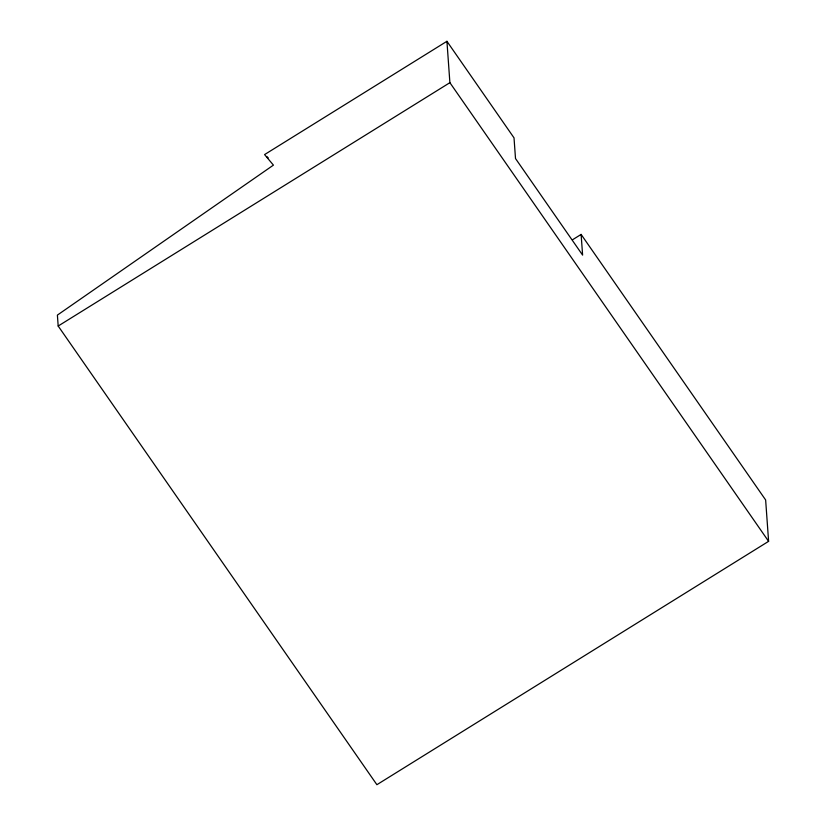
<?xml version="1.0" encoding="UTF-8"?>
<svg xmlns="http://www.w3.org/2000/svg" width="826" height="826" viewBox="0 0 826 826"><rect width="100%" height="100%" fill="white"/><g stroke="black" fill="none" stroke-linecap="round" stroke-linejoin="round"><path stroke-width="1.24" d="M581.122 234.419L582.609 255.11L515.507 158.54L514.02 137.859L446.928 41.3L264.578 154.586L273.427 165.128L57.397 315.098L58.181 326.033L376.893 784.7L768.603 541.34L765.64 499.967L581.122 234.419L572.439 239.819M58.181 326.033L449.891 82.672L446.928 41.3M266.746 156.537L268.202 157.828M449.891 82.672L768.603 541.34"/></g></svg>
